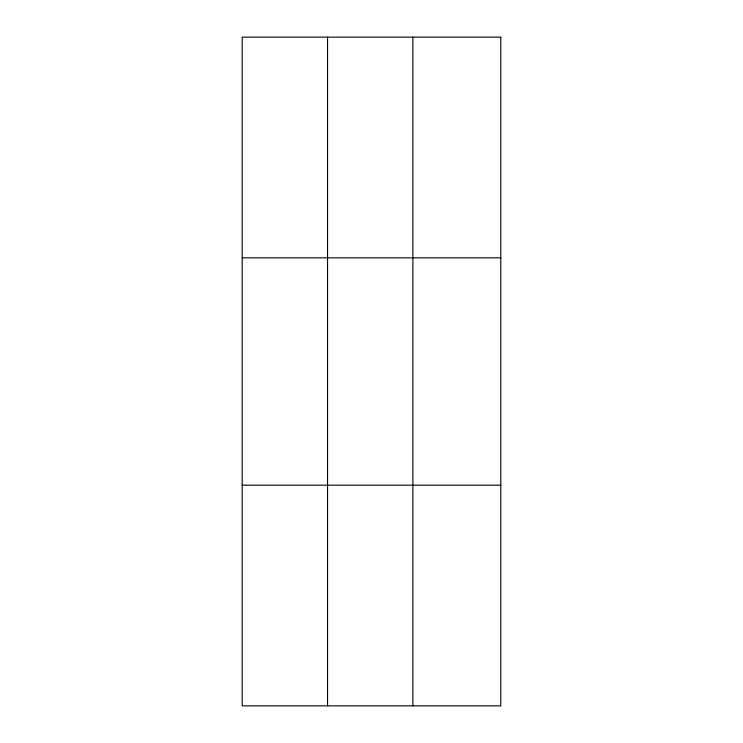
<?xml version="1.0" encoding="UTF-8"?>
<svg xmlns="http://www.w3.org/2000/svg" width="743" height="743" viewBox="0 0 743 743"><rect width="100%" height="100%" fill="white"/><g stroke="black" fill="none" stroke-linecap="round" stroke-linejoin="round"><path stroke-width="1.11" d="M327.542 705.85L327.542 37.15M412.876 705.85L412.876 37.15M242.209 257.821L500.791 257.821M242.209 485.179L500.791 485.179M500.791 37.15L500.791 705.85L242.209 705.85L242.209 37.15L500.791 37.15"/></g></svg>
